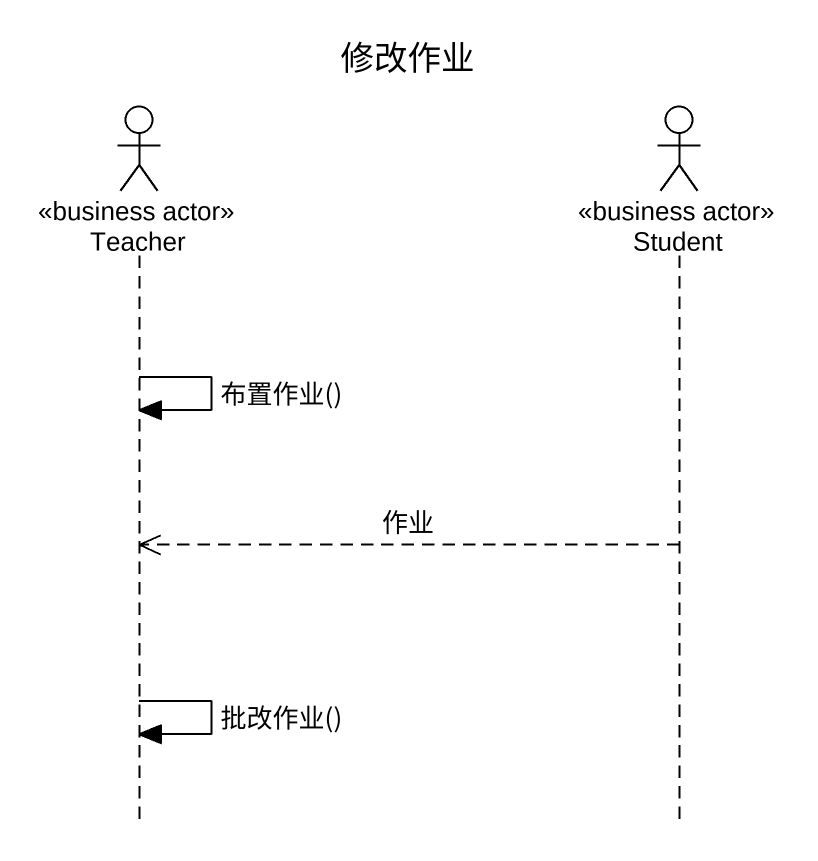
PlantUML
@startuml
title 修改作业
hide footbox
actor Teacher <<business actor>>
actor Student <<business actor>>

Teacher -> Teacher : 布置作业()
Student -->> Teacher : 作业
Teacher -> Teacher : 批改作业()
@enduml
